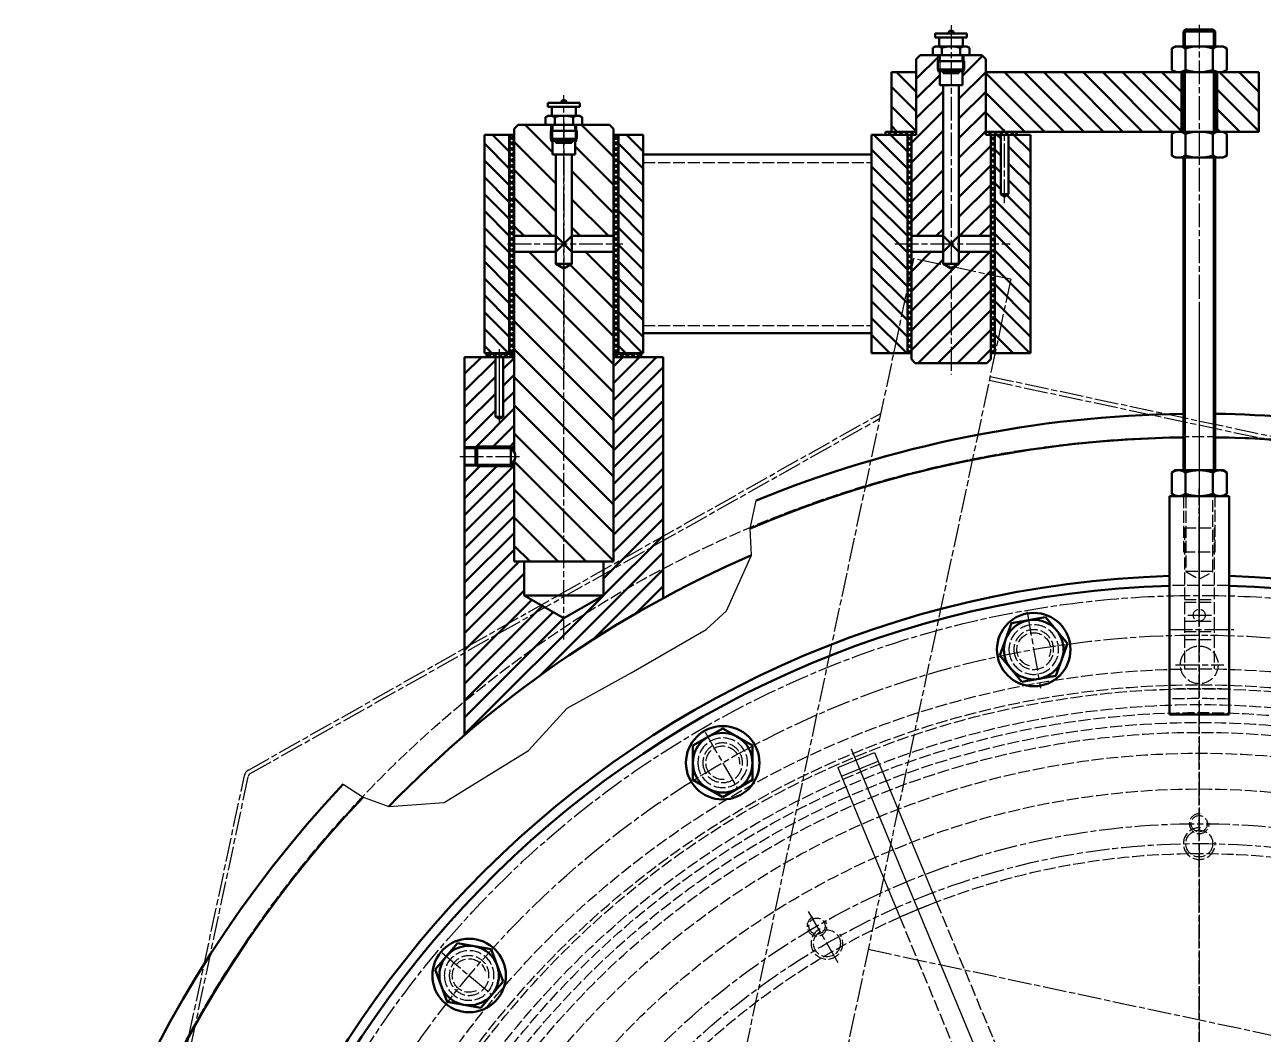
# Model space of a CAD drawing. Extents: x -8218 to 9423, y -5342 to 1221.
# Drawn here: x 1686 to 2310, y 375 to 883 of the extents above; entities that cross this region are included whole.
import ezdxf

# ---------------------------------------------------------------- set-up
doc = ezdxf.new("R2010")
doc.units = 0
doc.linetypes.add('AM_ISO02W050', pattern=[7.5, 6, -1.5])
doc.linetypes.add('AM_ISO08W050', pattern=[18, 12, -1.5, 3, -1.5])
doc.layers.add('AAG_Xref_CEN', color=112, linetype='AM_ISO08W050')
for name, color, linetype, lineweight in [('AM_0', 7, 'CONTINUOUS', 50), ('AM_1', 14, 'CONTINUOUS', 50), ('AM_3', 6, 'AM_ISO02W050', 25), ('AM_4', 3, 'CONTINUOUS', 25), ('AM_5', 3, 'CONTINUOUS', 25), ('AM_7', 4, 'AM_ISO08W050', 25), ('AM_8', 1, 'CONTINUOUS', 25)]:
    doc.layers.add(name, color=color, linetype=linetype, lineweight=lineweight)

# ---------------------------------------------------------------- blocks, each defined once
blk = doc.blocks.new('AUDIT_I_081028133156-994')
at = {"layer": 'AM_0', "color": 0}
for p, q in [((1982.43, 711.3502), (1987.086, 716.006)), ((1982.43, 702.8649), (1995.571, 716.006)), ((1982.43, 694.3796), (2004.056, 716.006)), ((1982.43, 685.8943), (2007.43, 710.8943)), ((1982.43, 677.4091), (2007.43, 702.4091)), ((1982.43, 668.9238), (2007.43, 693.9238)), ((1982.43, 660.4385), (2007.43, 685.4385)), ((1982.43, 651.9532), (2007.43, 676.9532)), ((1982.43, 643.468), (2007.43, 668.468)), ((1907.43, 636.3502), (1932.43, 661.3502)), ((1907.43, 653.3207), (1915.115, 661.006)), ((1907.43, 644.8354), (1923.6, 661.006)), ((1982.43, 634.9827), (2007.43, 659.9827)), ((1907.43, 627.8649), (1932.43, 652.8649)), ((1982.43, 626.4974), (2007.43, 651.4974)), ((1907.43, 619.3796), (1932.43, 644.3796)), ((1982.43, 618.0121), (2007.43, 643.0121)), ((1907.43, 610.8943), (1932.43, 635.8943)), ((1977.43, 604.5268), (2007.43, 634.5268)), ((1907.43, 602.4091), (1932.43, 627.4091)), ((1977.43, 596.0415), (2007.43, 626.0415)), ((1907.43, 593.9238), (1932.43, 618.9238)), ((1945.721, 555.8473), (2007.43, 617.5563)), ((1907.43, 585.4385), (1934.997, 613.006)), ((1907.43, 576.9532), (1937.43, 606.9532)), ((1972.19, 573.8312), (2007.43, 609.071)), ((1993.816, 586.9724), (2007.43, 600.5857)), ((1907.43, 568.468), (1937.43, 598.468)), ((1907.43, 526.0415), (1977.346, 595.9575)), ((1907.43, 559.9827), (1941.248, 593.8013)), ((1907.43, 551.4974), (1946.628, 590.6955)), ((1907.43, 543.0121), (1952.007, 587.5897)), ((1907.43, 534.5268), (1957.387, 584.4838))]:
    blk.add_line(p, q, dxfattribs=at)
blk = doc.blocks.new('AUDIT_I_081028133156-996')
at = {"layer": 'AM_0', "color": 0}
for p, q in [((2287.641, 859.506), (2307.44, 839.707)), ((2297.54, 859.506), (2307.44, 849.6065)), ((2286.43, 850.8176), (2307.44, 829.8076)), ((2286.43, 840.918), (2297.842, 829.506)), ((2286.43, 831.0186), (2287.942, 829.506))]:
    blk.add_line(p, q, dxfattribs=at)
blk = doc.blocks.new('AUDIT_I_081028133156-997')
at = {"layer": 'AM_0', "color": 0}
for p, q in [((1907.43, 707.5208), (1915.915, 716.006)), ((1907.43, 699.0355), (1922.93, 714.5355)), ((1926.93, 710.0502), (1932.43, 715.5502)), ((1907.43, 690.5502), (1922.93, 706.0502)), ((1926.93, 701.5649), (1932.43, 707.0649)), ((1907.43, 682.0649), (1922.93, 697.5649)), ((1926.93, 693.0797), (1932.43, 698.5797)), ((1907.43, 673.5797), (1922.93, 689.0797)), ((1912.541, 670.2061), (1932.43, 690.0944)), ((1921.827, 671.006), (1932.43, 681.6091)), ((1930.312, 671.006), (1932.43, 673.1238))]:
    blk.add_line(p, q, dxfattribs=at)
blk = doc.blocks.new('AUDIT_I_081028133156-1007')
at = {"layer": 'AM_0', "color": 0}
for p, q in [((2125.04, 859.506), (2134.94, 849.6065)), ((2122.44, 852.207), (2134.94, 839.707)), ((2122.44, 842.3076), (2134.94, 829.8076)), ((2122.44, 832.4081), (2125.342, 829.506))]:
    blk.add_line(p, q, dxfattribs=at)
blk = doc.blocks.new('AUDIT_I_081028133156-1008')
at = {"layer": 'AM_0', "color": 0}
for p, q in [((2169.94, 859.0011), (2199.435, 829.506)), ((2179.334, 859.506), (2209.334, 829.506)), ((2189.234, 859.506), (2219.234, 829.506)), ((2199.133, 859.506), (2229.133, 829.506)), ((2209.033, 859.506), (2239.033, 829.506)), ((2218.932, 859.506), (2248.932, 829.506)), ((2228.832, 859.506), (2258.832, 829.506)), ((2238.731, 859.506), (2268.43, 829.8076)), ((2248.631, 859.506), (2268.43, 839.707)), ((2258.53, 859.506), (2268.43, 849.6065)), ((2169.94, 849.1016), (2189.535, 829.506)), ((2169.94, 839.2021), (2179.636, 829.506))]:
    blk.add_line(p, q, dxfattribs=at)
blk = doc.blocks.new('AUDIT_I_081028133156-1009')
at = {"layer": 'AM_0', "color": 0}
for p, q in [((1917.43, 823.5355), (1929.93, 811.0355)), ((1921.444, 828.006), (1929.93, 819.5208)), ((1917.43, 815.0502), (1929.93, 802.5502)), ((1917.43, 806.5649), (1929.93, 794.0649)), ((1917.43, 798.0797), (1929.93, 785.5797)), ((1917.43, 789.5944), (1929.93, 777.0944)), ((1917.43, 781.1091), (1929.93, 768.6091)), ((1917.43, 772.6238), (1929.93, 760.1238)), ((1917.43, 764.1385), (1929.93, 751.6385)), ((1917.43, 755.6532), (1929.93, 743.1532)), ((1917.43, 747.1679), (1929.93, 734.6679)), ((1917.43, 738.6827), (1929.93, 726.1827)), ((1917.43, 730.1974), (1929.621, 718.006)), ((1917.43, 721.7121), (1921.136, 718.006))]:
    blk.add_line(p, q, dxfattribs=at)
blk = doc.blocks.new('AUDIT_I_081028133156-1010')
at = {"layer": 'AM_0', "color": 0}
for p, q in [((1984.93, 823.5355), (1997.43, 811.0355)), ((1988.944, 828.006), (1997.43, 819.5208)), ((1984.93, 815.0502), (1997.43, 802.5502)), ((1984.93, 806.5649), (1997.43, 794.0649)), ((1984.93, 798.0797), (1997.43, 785.5797)), ((1984.93, 789.5944), (1997.43, 777.0944)), ((1984.93, 781.1091), (1997.43, 768.6091)), ((1984.93, 772.6238), (1997.43, 760.1238)), ((1984.93, 764.1385), (1997.43, 751.6385)), ((1984.93, 755.6532), (1997.43, 743.1532)), ((1984.93, 747.1679), (1997.43, 734.6679)), ((1984.93, 738.6827), (1997.43, 726.1827)), ((1984.93, 730.1974), (1997.121, 718.006)), ((1984.93, 721.7121), (1988.636, 718.006))]:
    blk.add_line(p, q, dxfattribs=at)
blk = doc.blocks.new('AUDIT_I_081028133156-1011')
at = {"layer": 'AM_0', "color": 0}
for p, q in [((2113.469, 828.006), (2130.44, 811.0355)), ((2121.954, 828.006), (2130.44, 819.5208)), ((2112.44, 820.5502), (2130.44, 802.5502)), ((2112.44, 812.0649), (2130.44, 794.0649)), ((2112.44, 803.5797), (2130.44, 785.5797)), ((2112.44, 795.0944), (2130.44, 777.0944)), ((2112.44, 786.6091), (2130.44, 768.6091)), ((2112.44, 778.1238), (2130.44, 760.1238)), ((2112.44, 769.6385), (2130.44, 751.6385)), ((2112.44, 761.1532), (2130.44, 743.1532)), ((2112.44, 752.6679), (2130.44, 734.6679)), ((2112.44, 744.1827), (2130.44, 726.1827)), ((2112.44, 735.6974), (2130.131, 718.006)), ((2112.44, 727.2121), (2121.646, 718.006)), ((2112.44, 718.7268), (2113.16, 718.006))]:
    blk.add_line(p, q, dxfattribs=at)
blk = doc.blocks.new('AUDIT_I_081028133156-1012')
at = {"layer": 'AM_0', "color": 0}
for p, q in [((2175.469, 828.006), (2177.44, 826.0355)), ((2183.954, 828.006), (2192.44, 819.5208)), ((2174.44, 820.5502), (2177.44, 817.5502)), ((2181.44, 822.0355), (2192.44, 811.0355)), ((2174.44, 812.0649), (2177.44, 809.0649)), ((2181.44, 813.5502), (2192.44, 802.5502)), ((2181.44, 805.0649), (2192.44, 794.0649)), ((2174.44, 803.5797), (2177.44, 800.5797)), ((2174.44, 795.0944), (2192.44, 777.0944)), ((2180.535, 797.4839), (2192.44, 785.5797)), ((2174.44, 786.6091), (2192.44, 768.6091)), ((2174.44, 778.1238), (2192.44, 760.1238)), ((2174.44, 769.6385), (2192.44, 751.6385)), ((2174.44, 761.1532), (2192.44, 743.1532)), ((2174.44, 752.6679), (2192.44, 734.6679)), ((2174.44, 744.1827), (2192.44, 726.1827)), ((2174.44, 735.6974), (2192.131, 718.006)), ((2174.44, 727.2121), (2183.646, 718.006)), ((2174.44, 718.7268), (2175.16, 718.006))]:
    blk.add_line(p, q, dxfattribs=at)
blk = doc.blocks.new('AUDIT_I_081028133156-1014')
at = {"layer": 'AM_0', "color": 0}
for p, q in [((1929.93, 825.1776), (1932.43, 827.6776)), ((1929.93, 822.3492), (1932.43, 824.8492)), ((1929.93, 819.5208), (1932.43, 822.0208)), ((1929.93, 816.6923), (1932.43, 819.1923)), ((1929.93, 813.8639), (1932.43, 816.3639)), ((1929.93, 811.0355), (1932.43, 813.5355)), ((1929.93, 808.207), (1932.43, 810.707)), ((1929.93, 805.3786), (1932.43, 807.8786)), ((1929.93, 802.5502), (1932.43, 805.0502)), ((1929.93, 799.7217), (1932.43, 802.2217)), ((1929.93, 796.8933), (1932.43, 799.3933)), ((1929.93, 794.0649), (1932.43, 796.5649)), ((1929.93, 791.2365), (1932.43, 793.7365)), ((1929.93, 788.4081), (1932.43, 790.9081)), ((1929.93, 785.5797), (1932.43, 788.0797)), ((1929.93, 782.7512), (1932.43, 785.2512)), ((1929.93, 779.9228), (1932.43, 782.4228)), ((1929.93, 777.0944), (1932.43, 779.5944)), ((1929.93, 774.2659), (1932.43, 776.7659)), ((1929.93, 771.4375), (1932.43, 773.9375)), ((1929.93, 768.6091), (1932.43, 771.1091)), ((1929.93, 765.7806), (1932.43, 768.2806)), ((1929.93, 762.9522), (1932.43, 765.4522)), ((1929.93, 760.1238), (1932.43, 762.6238)), ((1929.93, 757.2953), (1932.43, 759.7953)), ((1929.93, 754.4669), (1932.43, 756.9669)), ((1929.93, 751.6385), (1932.43, 754.1385)), ((1929.93, 748.8101), (1932.43, 751.3101)), ((1929.93, 745.9816), (1932.43, 748.4816)), ((1929.93, 743.1532), (1932.43, 745.6532)), ((1929.93, 740.3248), (1932.43, 742.8248)), ((1929.93, 737.4963), (1932.43, 739.9963)), ((1929.93, 734.6679), (1932.43, 737.1679)), ((1929.93, 731.8395), (1932.43, 734.3395)), ((1929.93, 729.0111), (1932.43, 731.5111)), ((1929.93, 726.1827), (1932.43, 728.6827)), ((1929.93, 723.3542), (1932.43, 725.8542)), ((1929.93, 720.5258), (1932.43, 723.0258)), ((1930.238, 718.006), (1932.43, 720.1974))]:
    blk.add_line(p, q, dxfattribs=at)
blk = doc.blocks.new('AUDIT_I_081028133156-1015')
at = {"layer": 'AM_0', "color": 0}
for p, q in [((1982.43, 825.1776), (1984.93, 827.6776)), ((1982.43, 822.3492), (1984.93, 824.8492)), ((1982.43, 819.5208), (1984.93, 822.0208)), ((1982.43, 816.6923), (1984.93, 819.1923)), ((1982.43, 813.8639), (1984.93, 816.3639)), ((1982.43, 811.0355), (1984.93, 813.5355)), ((1982.43, 808.207), (1984.93, 810.707)), ((1982.43, 805.3786), (1984.93, 807.8786)), ((1982.43, 802.5502), (1984.93, 805.0502)), ((1982.43, 799.7217), (1984.93, 802.2217)), ((1982.43, 796.8933), (1984.93, 799.3933)), ((1982.43, 794.0649), (1984.93, 796.5649)), ((1982.43, 791.2365), (1984.93, 793.7365)), ((1982.43, 788.4081), (1984.93, 790.9081)), ((1982.43, 785.5797), (1984.93, 788.0797)), ((1982.43, 782.7512), (1984.93, 785.2512)), ((1982.43, 779.9228), (1984.93, 782.4228)), ((1982.43, 777.0944), (1984.93, 779.5944)), ((1982.43, 774.2659), (1984.93, 776.7659)), ((1982.43, 771.4375), (1984.93, 773.9375)), ((1982.43, 768.6091), (1984.93, 771.1091)), ((1982.43, 765.7806), (1984.93, 768.2806)), ((1982.43, 762.9522), (1984.93, 765.4522)), ((1982.43, 760.1238), (1984.93, 762.6238)), ((1982.43, 757.2953), (1984.93, 759.7953)), ((1982.43, 754.4669), (1984.93, 756.9669)), ((1982.43, 751.6385), (1984.93, 754.1385)), ((1982.43, 748.8101), (1984.93, 751.3101)), ((1982.43, 745.9816), (1984.93, 748.4816)), ((1982.43, 743.1532), (1984.93, 745.6532)), ((1982.43, 740.3248), (1984.93, 742.8248)), ((1982.43, 737.4963), (1984.93, 739.9963)), ((1982.43, 734.6679), (1984.93, 737.1679)), ((1982.43, 731.8395), (1984.93, 734.3395)), ((1982.43, 729.0111), (1984.93, 731.5111)), ((1982.43, 726.1827), (1984.93, 728.6827)), ((1982.43, 723.3542), (1984.93, 725.8542)), ((1982.43, 720.5258), (1984.93, 723.0258)), ((1982.738, 718.006), (1984.93, 720.1974))]:
    blk.add_line(p, q, dxfattribs=at)
blk = doc.blocks.new('AUDIT_I_081028133156-1016')
at = {"layer": 'AM_0', "color": 0}
for p, q in [((1929.93, 827.6776), (1932.43, 825.1776)), ((1929.93, 824.8492), (1932.43, 822.3492)), ((1929.93, 822.0208), (1932.43, 819.5208)), ((1929.93, 819.1923), (1932.43, 816.6923)), ((1929.93, 816.3639), (1932.43, 813.8639)), ((1929.93, 813.5355), (1932.43, 811.0355)), ((1929.93, 810.707), (1932.43, 808.207)), ((1929.93, 807.8786), (1932.43, 805.3786)), ((1929.93, 805.0502), (1932.43, 802.5502)), ((1929.93, 802.2217), (1932.43, 799.7217)), ((1929.93, 799.3933), (1932.43, 796.8933)), ((1929.93, 796.5649), (1932.43, 794.0649)), ((1929.93, 793.7365), (1932.43, 791.2365)), ((1929.93, 790.9081), (1932.43, 788.4081)), ((1929.93, 788.0797), (1932.43, 785.5797)), ((1929.93, 785.2512), (1932.43, 782.7512)), ((1929.93, 782.4228), (1932.43, 779.9228)), ((1929.93, 779.5944), (1932.43, 777.0944)), ((1929.93, 776.7659), (1932.43, 774.2659)), ((1929.93, 773.9375), (1932.43, 771.4375)), ((1929.93, 771.1091), (1932.43, 768.6091)), ((1929.93, 768.2806), (1932.43, 765.7806)), ((1929.93, 765.4522), (1932.43, 762.9522)), ((1929.93, 762.6238), (1932.43, 760.1238)), ((1929.93, 759.7953), (1932.43, 757.2953)), ((1929.93, 756.9669), (1932.43, 754.4669)), ((1929.93, 754.1385), (1932.43, 751.6385)), ((1929.93, 751.3101), (1932.43, 748.8101)), ((1929.93, 748.4816), (1932.43, 745.9816)), ((1929.93, 745.6532), (1932.43, 743.1532)), ((1929.93, 742.8248), (1932.43, 740.3248)), ((1929.93, 739.9963), (1932.43, 737.4963)), ((1929.93, 737.1679), (1932.43, 734.6679)), ((1929.93, 734.3395), (1932.43, 731.8395)), ((1929.93, 731.5111), (1932.43, 729.0111)), ((1929.93, 728.6827), (1932.43, 726.1827)), ((1929.93, 725.8542), (1932.43, 723.3542)), ((1929.93, 723.0258), (1932.43, 720.5258)), ((1929.93, 720.1974), (1932.121, 718.006))]:
    blk.add_line(p, q, dxfattribs=at)
blk = doc.blocks.new('AUDIT_I_081028133156-1017')
at = {"layer": 'AM_0', "color": 0}
for p, q in [((1982.43, 827.6776), (1984.93, 825.1776)), ((1982.43, 824.8492), (1984.93, 822.3492)), ((1982.43, 822.0208), (1984.93, 819.5208)), ((1982.43, 819.1923), (1984.93, 816.6923)), ((1982.43, 816.3639), (1984.93, 813.8639)), ((1982.43, 813.5355), (1984.93, 811.0355)), ((1982.43, 810.707), (1984.93, 808.207)), ((1982.43, 807.8786), (1984.93, 805.3786)), ((1982.43, 805.0502), (1984.93, 802.5502)), ((1982.43, 802.2217), (1984.93, 799.7217)), ((1982.43, 799.3933), (1984.93, 796.8933)), ((1982.43, 796.5649), (1984.93, 794.0649)), ((1982.43, 793.7365), (1984.93, 791.2365)), ((1982.43, 790.9081), (1984.93, 788.4081)), ((1982.43, 788.0797), (1984.93, 785.5797)), ((1982.43, 785.2512), (1984.93, 782.7512)), ((1982.43, 782.4228), (1984.93, 779.9228)), ((1982.43, 779.5944), (1984.93, 777.0944)), ((1982.43, 776.7659), (1984.93, 774.2659)), ((1982.43, 773.9375), (1984.93, 771.4375)), ((1982.43, 771.1091), (1984.93, 768.6091)), ((1982.43, 768.2806), (1984.93, 765.7806)), ((1982.43, 765.4522), (1984.93, 762.9522)), ((1982.43, 762.6238), (1984.93, 760.1238)), ((1982.43, 759.7953), (1984.93, 757.2953)), ((1982.43, 756.9669), (1984.93, 754.4669)), ((1982.43, 754.1385), (1984.93, 751.6385)), ((1982.43, 751.3101), (1984.93, 748.8101)), ((1982.43, 748.4816), (1984.93, 745.9816)), ((1982.43, 745.6532), (1984.93, 743.1532)), ((1982.43, 742.8248), (1984.93, 740.3248)), ((1982.43, 739.9963), (1984.93, 737.4963)), ((1982.43, 737.1679), (1984.93, 734.6679)), ((1982.43, 734.3395), (1984.93, 731.8395)), ((1982.43, 731.5111), (1984.93, 729.0111)), ((1982.43, 728.6827), (1984.93, 726.1827)), ((1982.43, 725.8542), (1984.93, 723.3542)), ((1982.43, 723.0258), (1984.93, 720.5258)), ((1982.43, 720.1974), (1984.621, 718.006))]:
    blk.add_line(p, q, dxfattribs=at)
blk = doc.blocks.new('AUDIT_I_081028133156-1018')
at = {"layer": 'AM_0', "color": 0}
for p, q in [((1919.258, 716.006), (1921.258, 718.006)), ((1922.087, 716.006), (1924.087, 718.006)), ((1924.915, 716.006), (1926.915, 718.006)), ((1927.743, 716.006), (1929.743, 718.006)), ((1930.572, 716.006), (1932.43, 717.8639))]:
    blk.add_line(p, q, dxfattribs=at)
blk = doc.blocks.new('AUDIT_I_081028133156-1019')
at = {"layer": 'AM_0', "color": 0}
for p, q in [((1983.258, 716.006), (1985.258, 718.006)), ((1986.087, 716.006), (1988.087, 718.006)), ((1988.915, 716.006), (1990.915, 718.006)), ((1991.743, 716.006), (1993.743, 718.006)), ((1994.572, 716.006), (1996.43, 717.8639))]:
    blk.add_line(p, q, dxfattribs=at)
blk = doc.blocks.new('AUDIT_I_081028133156-1020')
at = {"layer": 'AM_0', "color": 0}
for p, q in [((1918.43, 717.8639), (1920.287, 716.006)), ((1921.116, 718.006), (1923.116, 716.006)), ((1923.944, 718.006), (1925.944, 716.006)), ((1926.773, 718.006), (1928.773, 716.006)), ((1929.601, 718.006), (1931.601, 716.006))]:
    blk.add_line(p, q, dxfattribs=at)
blk = doc.blocks.new('AUDIT_I_081028133156-1021')
at = {"layer": 'AM_0', "color": 0}
for p, q in [((1982.43, 717.8639), (1984.287, 716.006)), ((1985.116, 718.006), (1987.116, 716.006)), ((1987.944, 718.006), (1989.944, 716.006)), ((1990.773, 718.006), (1992.773, 716.006)), ((1993.601, 718.006), (1995.601, 716.006))]:
    blk.add_line(p, q, dxfattribs=at)
blk = doc.blocks.new('AUDIT_I_081028133156-1022')
at = {"layer": 'AM_0', "color": 0}
for p, q in [((1938.003, 833.006), (1951.73, 819.2796)), ((1932.43, 824.4375), (1953.43, 803.4375)), ((1953.003, 818.006), (1953.43, 817.5797)), ((1932.43, 810.2953), (1953.43, 789.2953)), ((1932.43, 796.1532), (1951.577, 777.006)), ((1932.43, 782.0111), (1937.435, 777.006))]:
    blk.add_line(p, q, dxfattribs=at)
blk = doc.blocks.new('AUDIT_I_081028133156-1023')
at = {"layer": 'AM_0', "color": 0}
for p, q in [((1966.287, 833.006), (1982.43, 816.8639)), ((1963.13, 822.0218), (1982.43, 802.7217)), ((1961.43, 809.5797), (1982.43, 788.5797)), ((1961.43, 795.4375), (1979.861, 777.006)), ((1961.43, 781.2953), (1965.719, 777.006))]:
    blk.add_line(p, q, dxfattribs=at)
blk = doc.blocks.new('AUDIT_I_081028133156-1024')
at = {"layer": 'AM_0', "color": 0}
for p, q in [((1940.003, 769.006), (1982.43, 726.5797)), ((1968.287, 769.006), (1982.43, 754.8639)), ((1932.43, 762.4375), (1982.43, 712.4375)), ((1960.615, 762.5359), (1982.43, 740.7217)), ((1932.43, 748.2953), (1982.43, 698.2953)), ((1932.43, 734.1532), (1982.43, 684.1532)), ((1932.43, 720.0111), (1982.43, 670.0111)), ((1932.43, 705.869), (1982.43, 655.869)), ((1932.43, 691.7268), (1982.43, 641.7268)), ((1932.43, 677.5847), (1982.43, 627.5847)), ((1932.43, 663.4426), (1982.43, 613.4426)), ((1932.43, 649.3004), (1968.724, 613.006)), ((1932.43, 635.1583), (1954.582, 613.006)), ((1932.43, 621.0161), (1940.44, 613.006))]:
    blk.add_line(p, q, dxfattribs=at)
blk = doc.blocks.new('AUDIT_I_081028133156-1025')
at = {"layer": 'AM_0', "color": 0}
for p, q in [((2130.44, 827.1776), (2132.44, 825.1776)), ((2130.44, 824.3492), (2132.44, 822.3492)), ((2130.44, 821.5208), (2132.44, 819.5208)), ((2130.44, 818.6923), (2132.44, 816.6923)), ((2130.44, 815.8639), (2132.44, 813.8639)), ((2130.44, 813.0355), (2132.44, 811.0355)), ((2130.44, 810.207), (2132.44, 808.207)), ((2130.44, 807.3786), (2132.44, 805.3786)), ((2130.44, 804.5502), (2132.44, 802.5502)), ((2130.44, 801.7217), (2132.44, 799.7217)), ((2130.44, 798.8933), (2132.44, 796.8933)), ((2130.44, 796.0649), (2132.44, 794.0649)), ((2130.44, 793.2365), (2132.44, 791.2365)), ((2130.44, 790.4081), (2132.44, 788.4081)), ((2130.44, 787.5797), (2132.44, 785.5797)), ((2130.44, 784.7512), (2132.44, 782.7512)), ((2130.44, 781.9228), (2132.44, 779.9228)), ((2130.44, 779.0944), (2132.44, 777.0944)), ((2130.44, 776.2659), (2132.44, 774.2659)), ((2130.44, 773.4375), (2132.44, 771.4375)), ((2130.44, 770.6091), (2132.44, 768.6091)), ((2130.44, 767.7806), (2132.44, 765.7806)), ((2130.44, 764.9522), (2132.44, 762.9522)), ((2130.44, 762.1238), (2132.44, 760.1238)), ((2130.44, 759.2953), (2132.44, 757.2953)), ((2130.44, 756.4669), (2132.44, 754.4669)), ((2130.44, 753.6385), (2132.44, 751.6385)), ((2130.44, 750.8101), (2132.44, 748.8101)), ((2130.44, 747.9816), (2132.44, 745.9816)), ((2130.44, 745.1532), (2132.44, 743.1532)), ((2130.44, 742.3248), (2132.44, 740.3248)), ((2130.44, 739.4963), (2132.44, 737.4963)), ((2130.44, 736.6679), (2132.44, 734.6679)), ((2130.44, 733.8395), (2132.44, 731.8395)), ((2130.44, 731.0111), (2132.44, 729.0111)), ((2130.44, 728.1827), (2132.44, 726.1827)), ((2130.44, 725.3542), (2132.44, 723.3542)), ((2130.44, 722.5258), (2132.44, 720.5258)), ((2130.44, 719.6974), (2132.131, 718.006))]:
    blk.add_line(p, q, dxfattribs=at)
blk = doc.blocks.new('AUDIT_I_081028133156-1026')
at = {"layer": 'AM_0', "color": 0}
for p, q in [((2172.44, 827.1776), (2174.44, 825.1776)), ((2172.44, 824.3492), (2174.44, 822.3492)), ((2172.44, 821.5208), (2174.44, 819.5208)), ((2172.44, 818.6923), (2174.44, 816.6923)), ((2172.44, 815.8639), (2174.44, 813.8639)), ((2172.44, 813.0355), (2174.44, 811.0355)), ((2172.44, 810.207), (2174.44, 808.207)), ((2172.44, 807.3786), (2174.44, 805.3786)), ((2172.44, 804.5502), (2174.44, 802.5502)), ((2172.44, 801.7217), (2174.44, 799.7217)), ((2172.44, 798.8933), (2174.44, 796.8933)), ((2172.44, 796.0649), (2174.44, 794.0649)), ((2172.44, 793.2365), (2174.44, 791.2365)), ((2172.44, 790.4081), (2174.44, 788.4081)), ((2172.44, 787.5797), (2174.44, 785.5797)), ((2172.44, 784.7512), (2174.44, 782.7512)), ((2172.44, 781.9228), (2174.44, 779.9228)), ((2172.44, 779.0944), (2174.44, 777.0944)), ((2172.44, 776.2659), (2174.44, 774.2659)), ((2172.44, 773.4375), (2174.44, 771.4375)), ((2172.44, 770.6091), (2174.44, 768.6091)), ((2172.44, 767.7806), (2174.44, 765.7806)), ((2172.44, 764.9522), (2174.44, 762.9522)), ((2172.44, 762.1238), (2174.44, 760.1238)), ((2172.44, 759.2953), (2174.44, 757.2953)), ((2172.44, 756.4669), (2174.44, 754.4669)), ((2172.44, 753.6385), (2174.44, 751.6385)), ((2172.44, 750.8101), (2174.44, 748.8101)), ((2172.44, 747.9816), (2174.44, 745.9816)), ((2172.44, 745.1532), (2174.44, 743.1532)), ((2172.44, 742.3248), (2174.44, 740.3248)), ((2172.44, 739.4963), (2174.44, 737.4963)), ((2172.44, 736.6679), (2174.44, 734.6679)), ((2172.44, 733.8395), (2174.44, 731.8395)), ((2172.44, 731.0111), (2174.44, 729.0111)), ((2172.44, 728.1827), (2174.44, 726.1827)), ((2172.44, 725.3542), (2174.44, 723.3542)), ((2172.44, 722.5258), (2174.44, 720.5258)), ((2172.44, 719.6974), (2174.131, 718.006))]:
    blk.add_line(p, q, dxfattribs=at)
blk = doc.blocks.new('AUDIT_I_081028133156-1027')
at = {"layer": 'AM_0', "color": 0}
for p, q in [((2130.44, 825.1776), (2132.44, 827.1776)), ((2130.44, 822.3492), (2132.44, 824.3492)), ((2130.44, 819.5208), (2132.44, 821.5208)), ((2130.44, 816.6923), (2132.44, 818.6923)), ((2130.44, 813.8639), (2132.44, 815.8639)), ((2130.44, 811.0355), (2132.44, 813.0355)), ((2130.44, 808.207), (2132.44, 810.207)), ((2130.44, 805.3786), (2132.44, 807.3786)), ((2130.44, 802.5502), (2132.44, 804.5502)), ((2130.44, 799.7217), (2132.44, 801.7217)), ((2130.44, 796.8933), (2132.44, 798.8933)), ((2130.44, 794.0649), (2132.44, 796.0649)), ((2130.44, 791.2365), (2132.44, 793.2365)), ((2130.44, 788.4081), (2132.44, 790.4081)), ((2130.44, 785.5797), (2132.44, 787.5797)), ((2130.44, 782.7512), (2132.44, 784.7512)), ((2130.44, 779.9228), (2132.44, 781.9228)), ((2130.44, 777.0944), (2132.44, 779.0944)), ((2130.44, 774.2659), (2132.44, 776.2659)), ((2130.44, 771.4375), (2132.44, 773.4375)), ((2130.44, 768.6091), (2132.44, 770.6091)), ((2130.44, 765.7806), (2132.44, 767.7806)), ((2130.44, 762.9522), (2132.44, 764.9522)), ((2130.44, 760.1238), (2132.44, 762.1238)), ((2130.44, 757.2953), (2132.44, 759.2953)), ((2130.44, 754.4669), (2132.44, 756.4669)), ((2130.44, 751.6385), (2132.44, 753.6385)), ((2130.44, 748.8101), (2132.44, 750.8101)), ((2130.44, 745.9816), (2132.44, 747.9816)), ((2130.44, 743.1532), (2132.44, 745.1532)), ((2130.44, 740.3248), (2132.44, 742.3248)), ((2130.44, 737.4963), (2132.44, 739.4963)), ((2130.44, 734.6679), (2132.44, 736.6679)), ((2130.44, 731.8395), (2132.44, 733.8395)), ((2130.44, 729.0111), (2132.44, 731.0111)), ((2130.44, 726.1827), (2132.44, 728.1827)), ((2130.44, 723.3542), (2132.44, 725.3542)), ((2130.44, 720.5258), (2132.44, 722.5258)), ((2130.748, 718.006), (2132.44, 719.6974))]:
    blk.add_line(p, q, dxfattribs=at)
blk = doc.blocks.new('AUDIT_I_081028133156-1028')
at = {"layer": 'AM_0', "color": 0}
for p, q in [((2172.44, 825.1776), (2174.44, 827.1776)), ((2172.44, 822.3492), (2174.44, 824.3492)), ((2172.44, 819.5208), (2174.44, 821.5208)), ((2172.44, 816.6923), (2174.44, 818.6923)), ((2172.44, 813.8639), (2174.44, 815.8639)), ((2172.44, 811.0355), (2174.44, 813.0355)), ((2172.44, 808.207), (2174.44, 810.207)), ((2172.44, 805.3786), (2174.44, 807.3786)), ((2172.44, 802.5502), (2174.44, 804.5502)), ((2172.44, 799.7217), (2174.44, 801.7217)), ((2172.44, 796.8933), (2174.44, 798.8933)), ((2172.44, 794.0649), (2174.44, 796.0649)), ((2172.44, 791.2365), (2174.44, 793.2365)), ((2172.44, 788.4081), (2174.44, 790.4081)), ((2172.44, 785.5797), (2174.44, 787.5797)), ((2172.44, 782.7512), (2174.44, 784.7512)), ((2172.44, 779.9228), (2174.44, 781.9228)), ((2172.44, 777.0944), (2174.44, 779.0944)), ((2172.44, 774.2659), (2174.44, 776.2659)), ((2172.44, 771.4375), (2174.44, 773.4375)), ((2172.44, 768.6091), (2174.44, 770.6091)), ((2172.44, 765.7806), (2174.44, 767.7806)), ((2172.44, 762.9522), (2174.44, 764.9522)), ((2172.44, 760.1238), (2174.44, 762.1238)), ((2172.44, 757.2953), (2174.44, 759.2953)), ((2172.44, 754.4669), (2174.44, 756.4669)), ((2172.44, 751.6385), (2174.44, 753.6385)), ((2172.44, 748.8101), (2174.44, 750.8101)), ((2172.44, 745.9816), (2174.44, 747.9816)), ((2172.44, 743.1532), (2174.44, 745.1532)), ((2172.44, 740.3248), (2174.44, 742.3248)), ((2172.44, 737.4963), (2174.44, 739.4963)), ((2172.44, 734.6679), (2174.44, 736.6679)), ((2172.44, 731.8395), (2174.44, 733.8395)), ((2172.44, 729.0111), (2174.44, 731.0111)), ((2172.44, 726.1827), (2174.44, 728.1827)), ((2172.44, 723.3542), (2174.44, 725.3542)), ((2172.44, 720.5258), (2174.44, 722.5258)), ((2172.748, 718.006), (2174.44, 719.6974))]:
    blk.add_line(p, q, dxfattribs=at)
blk = doc.blocks.new('AUDIT_I_081028133156-1029')
at = {"layer": 'AM_0', "color": 0}
for p, q in [((2119.44, 828.0355), (2119.469, 828.006)), ((2120.798, 829.506), (2122.298, 828.006)), ((2123.626, 829.506), (2125.126, 828.006)), ((2126.454, 829.506), (2127.954, 828.006)), ((2129.283, 829.506), (2130.783, 828.006)), ((2132.111, 829.506), (2133.611, 828.006))]:
    blk.add_line(p, q, dxfattribs=at)
blk = doc.blocks.new('AUDIT_I_081028133156-1030')
at = {"layer": 'AM_0', "color": 0}
for p, q in [((2169.94, 828.0355), (2169.969, 828.006)), ((2171.298, 829.506), (2172.798, 828.006)), ((2174.126, 829.506), (2175.626, 828.006)), ((2176.954, 829.506), (2178.454, 828.006)), ((2179.783, 829.506), (2181.283, 828.006)), ((2182.611, 829.506), (2184.111, 828.006))]:
    blk.add_line(p, q, dxfattribs=at)
blk = doc.blocks.new('AUDIT_I_081028133156-1031')
at = {"layer": 'AM_0', "color": 0}
for p, q in [((2120.768, 828.006), (2122.268, 829.506)), ((2123.596, 828.006), (2125.096, 829.506)), ((2126.425, 828.006), (2127.925, 829.506)), ((2129.253, 828.006), (2130.753, 829.506)), ((2132.082, 828.006), (2133.582, 829.506)), ((2134.91, 828.006), (2134.94, 828.0355))]:
    blk.add_line(p, q, dxfattribs=at)
blk = doc.blocks.new('AUDIT_I_081028133156-1032')
at = {"layer": 'AM_0', "color": 0}
for p, q in [((2171.268, 828.006), (2172.768, 829.506)), ((2174.096, 828.006), (2175.596, 829.506)), ((2176.925, 828.006), (2178.425, 829.506)), ((2179.753, 828.006), (2181.253, 829.506)), ((2182.582, 828.006), (2184.082, 829.506)), ((2185.41, 828.006), (2185.44, 828.0355))]:
    blk.add_line(p, q, dxfattribs=at)
blk = doc.blocks.new('AUDIT_I_081028133156-1033')
at = {"layer": 'AM_0', "color": 0}
for p, q in [((2132.44, 759.1065), (2142.339, 769.006)), ((2132.44, 729.4081), (2172.038, 769.006)), ((2156.44, 763.3076), (2162.138, 769.006)), ((2132.44, 749.207), (2148.44, 765.207)), ((2132.44, 739.3076), (2155.726, 762.5942)), ((2132.44, 719.5085), (2172.44, 759.5085)), ((2135.837, 713.006), (2172.44, 749.6091)), ((2145.736, 713.006), (2172.44, 739.7096)), ((2155.636, 713.006), (2172.44, 729.8101)), ((2165.535, 713.006), (2172.44, 719.9106))]:
    blk.add_line(p, q, dxfattribs=at)
blk = doc.blocks.new('AUDIT_I_081028133156-1034')
at = {"layer": 'AM_0', "color": 0}
for p, q in [((2134.94, 856.1065), (2146.54, 867.707)), ((2134.94, 846.207), (2146.74, 858.007)), ((2134.94, 836.3076), (2148.44, 849.8076)), ((2132.44, 823.9081), (2148.44, 839.9081)), ((2132.44, 814.0085), (2148.44, 830.0085)), ((2132.44, 804.1091), (2148.44, 820.1091)), ((2132.44, 794.2096), (2148.44, 810.2096)), ((2132.44, 784.3101), (2148.44, 800.3101)), ((2135.035, 777.006), (2148.44, 790.4106)), ((2144.935, 777.006), (2148.44, 780.5111))]:
    blk.add_line(p, q, dxfattribs=at)
blk = doc.blocks.new('AUDIT_I_081028133156-1035')
at = {"layer": 'AM_0', "color": 0}
for p, q in [((2158.14, 857.6086), (2168.238, 867.7073)), ((2156.44, 846.0092), (2169.94, 859.5092)), ((2156.44, 836.1097), (2169.94, 849.6097)), ((2156.44, 826.2101), (2169.94, 839.7101)), ((2156.44, 816.3107), (2169.94, 829.8107)), ((2156.44, 806.4112), (2172.44, 822.4112)), ((2156.44, 796.5117), (2172.44, 812.5117)), ((2156.44, 786.6122), (2172.44, 802.6122)), ((2156.733, 777.006), (2172.44, 792.7127)), ((2166.633, 777.006), (2172.44, 782.8132))]:
    blk.add_line(p, q, dxfattribs=at)

msp = doc.modelspace()

# ---------------------------------------------------------------- linework, layer by layer
at = {"layer": 'AAG_Xref_CEN'}
for p, q in [((2133.605, 765.5876), (2003.977, 156.2371)), ((2182.51, 755.1838), (2133.605, 765.5876)), ((2182.51, 755.1838), (2052.881, 145.8249)), ((2172.107, 706.2782), (2622.039, 610.5637)), ((2171.691, 704.322), (2621.623, 608.6075)), ((1798.526, 507.9954), (2117.02, 687.6265)), ((1799.51, 506.2621), (2116.466, 685.0227)), ((1734.92, 215.5041), (1796.578, 505.3436)), ((1736.044, 211.1755), (1798.536, 504.9362)), ((2110.725, 417.7349), (2560.656, 322.0204))]:
    msp.add_line(p, q, dxfattribs=at)
for centre, radius, start in [((1800.491, 504.5113), 4, 119.42302), ((1800.492, 504.5201), 2, 119.42262)]:
    msp.add_arc(centre, radius, start, 167.9904, dxfattribs=at)
at = {"layer": 'AM_0'}
for p, q in [((2269.43, 880.006), (2270.43, 881.006)), ((2269.43, 880.006), (2285.43, 880.006)), ((2269.43, 880.006), (2269.43, 872.506)), ((2270.43, 881.006), (2284.43, 881.006)), ((2285.43, 880.006), (2284.43, 881.006)), ((2285.43, 880.006), (2285.43, 872.506)), ((2160.44, 879.006), (2144.44, 879.006)), ((2144.44, 879.006), (2144.44, 877.006)), ((2160.44, 877.006), (2144.44, 877.006)), ((2146.44, 877.006), (2146.44, 872.506)), ((2158.44, 877.006), (2158.44, 872.506)), ((2160.44, 879.006), (2160.44, 877.006)), ((2134.94, 866.006), (2136.94, 868.006)), ((2136.94, 868.006), (2167.94, 868.006)), ((2143.202, 871.7915), (2144.44, 872.506)), ((2143.202, 868.006), (2143.202, 871.7915)), ((2161.677, 868.006), (2143.202, 868.006)), ((2144.44, 872.506), (2160.44, 872.506)), ((2146.717, 867.2061), (2146.717, 866.1934)), ((2147.821, 871.7915), (2147.821, 868.006)), ((2157.058, 868.006), (2157.059, 871.7914)), ((2158.162, 867.2061), (2158.162, 866.1934)), ((2160.44, 872.506), (2161.677, 871.7914)), ((2161.677, 871.7914), (2161.677, 868.006)), ((2167.94, 868.006), (2169.94, 866.006)), ((2265.43, 872.506), (2263.573, 871.4342)), ((2263.573, 871.4342), (2263.573, 860.5778)), ((2289.43, 872.506), (2265.43, 872.506)), ((2270.501, 860.5778), (2270.501, 871.4342)), ((2284.358, 871.4342), (2284.358, 860.5778)), ((2291.286, 871.4342), (2289.43, 872.506)), ((2291.286, 860.5778), (2291.286, 871.4342)), ((2134.94, 829.506), (2134.94, 866.006)), ((2145.861, 865.006), (2146.483, 865.6277)), ((2152.44, 865.006), (2145.861, 865.006)), ((2145.861, 865.006), (2145.861, 860.862)), ((2145.861, 860.862), (2152.44, 860.862)), ((2146.717, 860.006), (2145.861, 860.862)), ((2152.44, 865.006), (2159.018, 865.006)), ((2159.018, 860.862), (2152.44, 860.862)), ((2158.162, 860.006), (2159.018, 860.862)), ((2159.018, 865.006), (2158.396, 865.6277)), ((2159.018, 865.006), (2159.018, 860.862)), ((2169.94, 829.506), (2169.94, 866.006)), ((2122.44, 829.506), (2122.44, 859.506)), ((2122.44, 859.506), (2134.94, 859.506)), ((2159.04, 860.006), (2145.84, 860.006)), ((2152.44, 860.006), (2146.717, 860.006)), ((2146.74, 853.006), (2146.74, 860.006)), ((2148.44, 860.006), (2148.44, 859.006)), ((2148.44, 859.006), (2152.44, 859.006)), ((2152.44, 860.006), (2158.162, 860.006)), ((2156.44, 859.006), (2152.44, 859.006)), ((2156.44, 860.006), (2156.44, 859.006)), ((2158.14, 853.006), (2158.14, 860.006)), ((2169.94, 859.506), (2307.44, 859.506)), ((2263.573, 860.5778), (2265.43, 859.506)), ((2265.43, 859.506), (2289.43, 859.506)), ((2268.43, 829.506), (2268.43, 859.506)), ((2269.43, 859.506), (2269.43, 829.506)), ((2285.43, 859.506), (2285.43, 829.506)), ((2286.43, 829.506), (2286.43, 859.506)), ((2289.43, 859.506), (2291.286, 860.5778)), ((2307.44, 829.506), (2307.44, 859.506)), ((2158.14, 853.006), (2146.74, 853.006)), ((2148.44, 763.006), (2148.44, 853.006)), ((2156.44, 763.006), (2156.44, 853.006)), ((1949.43, 844.006), (1949.43, 842.006)), ((1965.43, 844.006), (1949.43, 844.006)), ((1965.43, 844.006), (1965.43, 842.006)), ((1948.192, 836.7915), (1949.43, 837.506)), ((1948.192, 833.006), (1948.192, 836.7915)), ((1965.43, 842.006), (1949.43, 842.006)), ((1949.43, 837.506), (1965.43, 837.506)), ((1951.43, 842.006), (1951.43, 837.506)), ((1952.811, 836.7915), (1952.811, 833.006)), ((1962.048, 833.006), (1962.048, 836.7914)), ((1963.43, 842.006), (1963.43, 837.506)), ((1965.43, 837.506), (1966.667, 836.7914)), ((1966.667, 836.7914), (1966.667, 833.006)), ((1934.43, 833.006), (1932.43, 831.006)), ((1932.43, 718.006), (1932.43, 831.006)), ((1980.43, 833.006), (1934.43, 833.006)), ((1966.667, 833.006), (1948.192, 833.006)), ((1950.851, 830.006), (1951.473, 830.6277)), ((1957.43, 830.006), (1950.851, 830.006)), ((1950.851, 830.006), (1950.851, 825.862)), ((1951.707, 832.2061), (1951.707, 831.1934)), ((1957.43, 830.006), (1964.008, 830.006)), ((1963.152, 832.2061), (1963.152, 831.1934)), ((1964.008, 830.006), (1963.386, 830.6277)), ((1964.008, 830.006), (1964.008, 825.862)), ((1980.43, 833.006), (1982.43, 831.006)), ((1982.43, 718.006), (1982.43, 831.006)), ((1917.43, 828.006), (1932.43, 828.006)), ((1917.43, 718.006), (1917.43, 828.006)), ((1929.93, 828.006), (1932.43, 828.006)), ((1929.93, 718.006), (1929.93, 828.006)), ((1932.43, 828.006), (1932.43, 718.006)), ((1964.03, 825.006), (1950.83, 825.006)), ((1950.851, 825.862), (1957.43, 825.862)), ((1951.707, 825.006), (1950.851, 825.862)), ((1957.43, 825.006), (1951.707, 825.006)), ((1951.73, 818.006), (1951.73, 825.006)), ((1953.43, 825.006), (1953.43, 824.006)), ((1953.43, 824.006), (1957.43, 824.006)), ((1964.008, 825.862), (1957.43, 825.862)), ((1957.43, 825.006), (1963.152, 825.006)), ((1961.43, 824.006), (1957.43, 824.006)), ((1961.43, 825.006), (1961.43, 824.006)), ((1963.13, 818.006), (1963.13, 825.006)), ((1963.152, 825.006), (1964.008, 825.862)), ((1984.93, 828.006), (1982.43, 828.006)), ((1982.43, 828.006), (1982.43, 718.006)), ((1982.43, 828.006), (1997.43, 828.006)), ((1984.93, 718.006), (1984.93, 828.006)), ((1997.43, 718.006), (1997.43, 828.006)), ((2132.44, 828.006), (2112.44, 828.006)), ((2112.44, 718.006), (2112.44, 828.006)), ((2119.44, 829.506), (2134.94, 829.506)), ((2119.44, 829.506), (2119.44, 828.006)), ((2119.44, 828.006), (2134.94, 828.006)), ((2122.44, 829.506), (2134.94, 829.506)), ((2130.44, 828.006), (2132.44, 828.006)), ((2130.44, 718.006), (2130.44, 828.006)), ((2132.44, 718.006), (2132.44, 828.006)), ((2132.44, 828.006), (2134.94, 828.006)), ((2132.44, 715.006), (2132.44, 828.006)), ((2134.94, 829.506), (2134.94, 828.006)), ((2169.94, 829.506), (2307.44, 829.506)), ((2182.44, 829.506), (2169.94, 829.506)), ((2185.44, 829.506), (2169.94, 829.506)), ((2169.94, 829.506), (2169.94, 828.006)), ((2172.44, 828.006), (2169.94, 828.006)), ((2185.44, 828.006), (2169.94, 828.006)), ((2169.94, 828.006), (2172.44, 828.006)), ((2174.44, 828.006), (2172.44, 828.006)), ((2192.44, 828.006), (2172.44, 828.006)), ((2172.44, 718.006), (2172.44, 828.006)), ((2174.44, 828.006), (2172.44, 828.006)), ((2172.44, 715.006), (2172.44, 828.006)), ((2174.44, 718.006), (2174.44, 828.006)), ((2177.44, 798.006), (2177.44, 828.006)), ((2181.44, 798.006), (2181.44, 828.006)), ((2185.44, 829.506), (2185.44, 828.006)), ((2192.44, 718.006), (2192.44, 828.006)), ((2265.43, 829.506), (2263.573, 828.4343)), ((2263.573, 828.4343), (2263.573, 817.5778)), ((2289.43, 829.506), (2265.43, 829.506)), ((2270.501, 817.5778), (2270.501, 828.4343)), ((2284.358, 828.4343), (2284.358, 817.5778)), ((2291.286, 828.4343), (2289.43, 829.506)), ((2291.286, 817.5778), (2291.286, 828.4343)), ((1963.13, 818.006), (1951.73, 818.006)), ((1953.43, 763.006), (1953.43, 818.006)), ((1961.43, 763.006), (1961.43, 818.006)), ((1997.43, 818.006), (2112.44, 818.006)), ((2263.573, 817.5778), (2265.43, 816.506)), ((2289.43, 816.506), (2291.286, 817.5778)), ((2265.43, 816.506), (2289.43, 816.506)), ((2269.43, 816.506), (2269.43, 659.006)), ((2285.43, 816.506), (2285.43, 659.006)), ((2177.44, 798.006), (2181.44, 798.006)), ((2177.44, 798.006), (2179.44, 796.8513)), ((2181.44, 798.006), (2179.44, 796.8513)), ((1932.43, 777.006), (1953.43, 777.006)), ((1961.43, 769.006), (1953.43, 777.006)), ((1961.43, 777.006), (1953.43, 769.006)), ((1961.43, 777.006), (1982.43, 777.006)), ((2132.44, 777.006), (2148.44, 777.006)), ((2156.44, 769.006), (2148.44, 777.006)), ((2156.44, 777.006), (2148.44, 769.006)), ((2156.44, 777.006), (2172.44, 777.006)), ((1932.43, 769.006), (1953.43, 769.006)), ((1961.43, 769.006), (1982.43, 769.006)), ((2132.44, 769.006), (2148.44, 769.006)), ((2156.44, 769.006), (2172.44, 769.006)), ((1961.43, 763.006), (1953.43, 763.006)), ((1957.43, 760.6967), (1953.43, 763.006)), ((1961.43, 763.006), (1957.43, 760.6967)), ((2152.44, 760.6967), (2148.44, 763.006)), ((2156.44, 763.006), (2148.44, 763.006)), ((2156.44, 763.006), (2152.44, 760.6967)), ((1997.43, 728.006), (2112.44, 728.006)), ((1917.43, 718.006), (1932.43, 718.006)), ((1918.43, 718.006), (1932.43, 718.006)), ((1918.43, 718.006), (1918.43, 716.006)), ((1929.93, 718.006), (1932.43, 718.006)), ((1932.43, 718.006), (1932.43, 716.006)), ((1982.43, 718.006), (1984.93, 718.006)), ((1984.93, 718.006), (1982.43, 718.006)), ((1996.43, 718.006), (1982.43, 718.006)), ((1982.43, 718.006), (1997.43, 718.006)), ((1982.43, 718.006), (1982.43, 716.006)), ((1996.43, 718.006), (1996.43, 716.006)), ((2132.44, 718.006), (2112.44, 718.006)), ((2130.44, 718.006), (2132.44, 718.006)), ((2192.44, 718.006), (2172.44, 718.006)), ((2174.44, 718.006), (2172.44, 718.006)), ((1918.43, 716.006), (1932.43, 716.006)), ((1932.43, 716.006), (1932.43, 668.1221)), ((1982.43, 613.006), (1982.43, 716.006)), ((1996.43, 716.006), (1982.43, 716.006)), ((2134.44, 713.006), (2132.44, 715.006)), ((2134.44, 713.006), (2170.44, 713.006)), ((2170.44, 713.006), (2172.44, 715.006)), ((1912.93, 670.2061), (1913.73, 671.006)), ((1912.93, 670.2061), (1912.93, 661.806)), ((1913.73, 671.006), (1930.765, 671.006)), ((1913.73, 671.006), (1913.73, 661.006)), ((1930.765, 671.006), (1930.765, 661.006)), ((1930.765, 671.006), (1932.93, 667.256)), ((1912.93, 661.806), (1913.73, 661.006)), ((1930.765, 661.006), (1932.93, 664.756)), ((1932.43, 613.006), (1932.43, 663.89)), ((1932.93, 667.256), (1932.93, 664.756)), ((1913.73, 661.006), (1930.765, 661.006)), ((2265.43, 659.006), (2263.573, 657.9342)), ((2263.573, 657.9342), (2263.573, 647.0778)), ((2289.43, 659.006), (2265.43, 659.006)), ((2270.501, 647.0778), (2270.501, 657.9342)), ((2284.358, 657.9342), (2284.358, 647.0778)), ((2291.286, 657.9342), (2289.43, 659.006)), ((2291.286, 647.0778), (2291.286, 657.9342)), ((2292.43, 646.006), (2262.43, 646.006)), ((2262.43, 536.006), (2262.43, 646.006)), ((2263.573, 647.0778), (2265.43, 646.006)), ((2265.43, 646.006), (2289.43, 646.006)), ((2289.43, 646.006), (2291.286, 647.0778)), ((2292.43, 536.006), (2292.43, 646.006)), ((1982.43, 613.006), (1932.43, 613.006)), ((2177.021, 565.7061), (2182.945, 581.9821)), ((2182.945, 581.9821), (2200.002, 584.9897)), ((2200.002, 584.9897), (2211.136, 571.7214)), ((2211.136, 571.7214), (2205.212, 555.4455)), ((2188.155, 552.4378), (2177.021, 565.7061)), ((2205.212, 555.4455), (2188.155, 552.4378)), ((2292.43, 536.006), (2262.43, 536.006)), ((2022.43, 520.3585), (2037.43, 529.0187)), ((2037.43, 529.0187), (2052.43, 520.3585)), ((2022.43, 503.038), (2022.43, 520.3585)), ((2052.43, 520.3585), (2052.43, 503.038)), ((2037.43, 494.3777), (2022.43, 503.038)), ((2052.43, 503.038), (2037.43, 494.3777)), ((1892.671, 407.5518), (1903.804, 420.82)), ((1903.804, 420.82), (1920.862, 417.8123)), ((1920.862, 417.8123), (1926.786, 401.5364)), ((1898.595, 391.2758), (1892.671, 407.5518)), ((1926.786, 401.5364), (1915.652, 388.2681)), ((1915.652, 388.2681), (1898.595, 391.2758))]:
    msp.add_line(p, q, dxfattribs=at)
at = {"layer": 'AM_0', "extrusion": (0, 0, -1)}
for centre, radius in [((-2194.079, 568.7137), 18.5), ((-2194.079, 568.7137), 15), ((-2037.43, 511.6982), 18.5), ((-2037.43, 511.6982), 15), ((-1909.728, 404.5441), 18.5), ((-1909.728, 404.5441), 15)]:
    msp.add_circle(centre, radius, dxfattribs=at)
for centre, radius, start, end in [((-2152.44, 879.006), 1.45, 0.00008824, 180.0001), ((-2145.511, 868.4167), 4.08932, 55.61575, 124.38428), ((-2152.44, 857.2207), 15.28534, 72.4119, 107.58813), ((-2159.368, 868.4167), 4.08932, 55.61575, 124.38428), ((-2158.962, 867.2061), 0.8, 0.00001996, 90), ((-2158.962, 866.1934), 0.8, 315, 0.00001281), ((-1957.43, 844.006), 1.45, 0.00008824, 180.0001), ((-1950.501, 833.4168), 4.08932, 55.61575, 124.38428), ((-1957.43, 822.2208), 15.28534, 72.4119, 107.58813), ((-1964.358, 833.4168), 4.08932, 55.61575, 124.38428), ((-1963.952, 832.2061), 0.8, 0.00001996, 90), ((-1963.952, 831.1934), 0.8, 315, 0.00001281)]:
    msp.add_arc(centre, radius, start, end, dxfattribs=at)
at = {"layer": 'AM_0'}
for centre, radius, start, end in [((2145.917, 867.2061), 0.8, 0.00001996, 90), ((2267.038, 866.3756), 6.13398, 55.61581, 124.3842), ((2277.43, 849.5815), 22.92815, 72.412, 107.588), ((2287.822, 866.3756), 6.13398, 55.61581, 124.3842), ((2145.917, 866.1934), 0.8, 315, 0.00001281), ((2267.037, 865.64), 6.13398, 235.6159, 304.3843), ((2277.43, 882.4342), 22.92815, 252.412, 287.588), ((2287.822, 865.64), 6.13398, 235.6159, 304.3843), ((1950.907, 832.2061), 0.8, 0.00001996, 90), ((1950.907, 831.1934), 0.8, 315, 0.00001281), ((2267.038, 823.3757), 6.13398, 55.61581, 124.3842), ((2277.43, 806.5815), 22.92815, 72.412, 107.588), ((2287.822, 823.3757), 6.13398, 55.61581, 124.3842), ((2267.037, 822.64), 6.13398, 235.6159, 304.3843), ((2277.43, 839.4342), 22.92815, 252.412, 287.588), ((2287.822, 822.64), 6.13398, 235.6159, 304.3843), ((2277.43, 96.00603), 591.5, 90.77494, 112.17007), ((2277.43, 96.00603), 591.5, 81.45281, 89.22506), ((2277.43, 96.00603), 579.6469, 90.79079, 112.9594), ((2277.43, 96.00603), 579.6469, 81.27, 89.20921), ((2267.038, 652.8756), 6.13398, 55.61581, 124.3842), ((2277.43, 636.0815), 22.92815, 72.412, 107.588), ((2287.822, 652.8756), 6.13398, 55.61581, 124.3842), ((2267.037, 652.14), 6.13398, 235.6159, 304.3843), ((2277.43, 668.9342), 22.92815, 252.412, 287.588), ((2287.822, 652.14), 6.13398, 235.6159, 304.3843), ((2277.43, 96.00603), 567, 113.43581, 136.0334), ((2277.43, 96.00603), 510, 91.68542, 270), ((2277.43, 96.00603), 510, 270, 88.31458), ((2277.43, 96.00603), 505, 91.70211, 268.2979), ((2277.43, 96.00603), 505, 271.7021, 88.29788), ((2277.43, 96.00603), 591.5, 136.7916, 22.20094), ((2277.43, 96.00603), 579.6469, 136.5907, 22.59283)]:
    msp.add_arc(centre, radius, start, end, dxfattribs=at)
at = {"layer": 'AM_1'}
for p, q in [((1907.43, 716.006), (1907.43, 525.6442)), ((1932.43, 716.006), (1907.43, 716.006)), ((1922.93, 716.006), (1922.93, 686.006)), ((1926.93, 716.006), (1926.93, 686.006)), ((1932.43, 716.006), (1932.43, 668.1221)), ((2007.43, 716.006), (1982.43, 716.006)), ((1982.43, 716.006), (1982.43, 613.006)), ((2007.43, 716.006), (2007.43, 594.9048)), ((1926.93, 686.006), (1922.93, 686.006)), ((1924.93, 684.8513), (1922.93, 686.006)), ((1924.93, 684.8513), (1926.93, 686.006)), ((1932.43, 670.2061), (1907.43, 670.2061)), ((1932.43, 661.806), (1907.43, 661.806)), ((1932.43, 663.89), (1932.43, 613.006)), ((1932.43, 613.006), (1982.43, 613.006)), ((1937.43, 596.006), (1937.43, 613.006)), ((1977.43, 596.006), (1977.43, 613.006)), ((1957.43, 584.459), (1937.43, 596.006)), ((1977.43, 596.006), (1937.43, 596.006)), ((1957.43, 584.459), (1977.43, 596.006))]:
    msp.add_line(p, q, dxfattribs=at)
at = {"layer": 'AM_3'}
for p, q in [((1929.93, 718.006), (1929.93, 828.006)), ((1984.93, 718.006), (1984.93, 828.006)), ((2130.44, 718.006), (2130.44, 828.006)), ((2174.44, 718.006), (2174.44, 828.006)), ((1997.43, 814.006), (2112.44, 814.006)), ((1997.43, 732.006), (2112.44, 732.006)), ((2269.43, 646.006), (2269.43, 618.006)), ((2270.657, 646.006), (2270.656, 608.0061)), ((2284.202, 608.006), (2284.203, 646.006)), ((2285.43, 618.006), (2285.43, 646.006)), ((2269.93, 630.0154), (2284.93, 630.0154)), ((2269.93, 630.0154), (2269.93, 583.1231)), ((2284.93, 630.0154), (2284.93, 583.1231)), ((2269.429, 618.0061), (2285.429, 618.006)), ((2270.656, 608.0061), (2277.429, 604.0956)), ((2284.202, 608.006), (2270.656, 608.0061)), ((2277.429, 604.0956), (2284.202, 608.006)), ((2292.43, 601.006), (2262.43, 601.006)), ((2269.93, 593.8486), (2284.93, 593.8486)), ((2269.93, 592.5779), (2284.93, 592.5779)), ((2269.93, 583.1231), (2269.93, 559.006)), ((2269.93, 583.0154), (2284.93, 583.0154)), ((2284.93, 583.1231), (2284.93, 559.006)), ((2269.93, 577.7623), (2284.93, 577.7623)), ((2269.93, 573.8217), (2284.93, 573.8217)), ((2269.93, 559.006), (2284.93, 559.006)), ((2145.127, 441.5434), (2229.394, 238.1065)), ((2126.65, 433.8897), (2210.916, 230.4528))]:
    msp.add_line(p, q, dxfattribs=at)
for centre, radius in [((2277.43, 96.00603), 580), ((2277.43, 586.006), 3), ((2277.43, 561.006), 9.5), ((2277.43, 96.00603), 463), ((2277.43, 96.00603), 455), ((2277.43, 96.00603), 453), ((2277.43, 96.00603), 445), ((2277.43, 96.00603), 441), ((2277.43, 96.00603), 436), ((2277.43, 96.00603), 431), ((2277.43, 96.00603), 420.5), ((2277.43, 96.00603), 402.5), ((2277.43, 481.006), 4.08), ((2277.43, 471.006), 6.775), ((2277.43, 471.006), 6.775), ((2277.43, 96.00603), 370), ((2084.93, 429.4258), 4.08), ((2089.93, 420.7656), 6.775), ((2089.93, 420.7656), 6.775)]:
    msp.add_circle(centre, radius, dxfattribs=at)
at = {"layer": 'AM_3', "extrusion": (0, 0, -1)}
for centre, radius in [((-2194.079, 568.7138), 12.5), ((-2194.079, 568.7137), 10), ((-2037.43, 511.6983), 12.5), ((-2037.43, 511.6982), 10), ((-1909.728, 404.544), 12.5), ((-1909.728, 404.5441), 10)]:
    msp.add_circle(centre, radius, dxfattribs=at)
for centre, start, end in [((-2194.079, 568.7137), 285, 205), ((-2037.43, 511.6982), 265, 185), ((-1909.728, 404.5441), 245, 165)]:
    msp.add_arc(centre, 8.4665, start, end, dxfattribs=at)
at = {"layer": 'AM_3'}
for centre, radius, start, end in [((2277.43, 39.00603), 510, 88.31458, 91.68542), ((2277.43, 39.00603), 505, 88.29789, 91.70211), ((2277.43, 481.006), 5, 85, 5.000012), ((2277.43, 471.006), 8, 85, 5.000012), ((2277.43, 471.006), 8, 85, 5.000012), ((2084.93, 429.4258), 5, 115, 35.00001), ((2089.93, 420.7656), 8, 115, 35.00001), ((2089.93, 420.7656), 8, 115, 35.00001)]:
    msp.add_arc(centre, radius, start, end, dxfattribs=at)
at = {"layer": 'AM_4'}
for p, q in [((2095.422, 509.28), (2113.9, 516.9337)), ((2097.239, 504.894), (2115.716, 512.5476)), ((2113.9, 516.9337), (2145.127, 441.5434)), ((2095.422, 509.28), (2126.65, 433.8897)), ((2126.598, 434.0146), (2145.076, 441.6683))]:
    msp.add_line(p, q, dxfattribs=at)
at = {"layer": 'AM_5'}
for p, q in [((1924.93, 719.9492), (1924.93, 682.8031)), ((2250.59, 160.8033), (2102.377, 518.621))]:
    msp.add_line(p, q, dxfattribs=at)
msp.add_polyline3d([(1846.304, 500.9788, 0), (1856.338, 494.3428, 0), (1869.335, 489.6398, 0), (1897.135, 491.6895, 0), (1939.564, 517.7994, 0), (1959.146, 539.2467, 0), (1991.317, 556.9641, 0), (2029.083, 578.8777, 0), (2039.341, 588.2027, 0), (2051.922, 616.2321, 0), (2051.322, 629.7342, 0), (2054.223, 643.7751, 0)], dxfattribs=at)
at = {"layer": 'AM_7'}
for p, q in [((2152.44, 883.1291), (2152.44, 707.302)), ((2277.43, 883.3884), (2277.43, 588.8715)), ((1957.43, 573.7141), (1957.43, 847.864)), ((1957.43, 834.5593), (1957.43, 708.4402)), ((2179.44, 793.5148), (2179.44, 830.6088)), ((1929.061, 773.006), (1987.172, 773.006)), ((2124.071, 773.006), (2182.182, 773.006)), ((2277.43, 741.1555), (2277.43, -633.2112)), ((1905.015, 666.006), (1935.222, 666.006)), ((2277.43, 587.5361), (2277.43, 649.849)), ((2277.43, -427.8461), (2277.43, 624.2213)), ((2190.74, 587.6451), (2197.495, 549.337)), ((2271.618, 586.006), (2283.925, 586.006)), ((2262.043, 578.8486), (2294.782, 578.8486)), ((2265.464, 561.006), (2289.737, 561.006)), ((2028.536, 527.102), (2045.05, 498.4988)), ((2095.647, 410.8619), (2079.931, 438.0837)), ((1896.103, 415.9772), (1921.404, 394.7471))]:
    msp.add_line(p, q, dxfattribs=at)
for radius in [500, 480, 385, 375]:
    msp.add_circle((2277.43, 96.00603), radius, dxfattribs=at)
at = {"layer": 'AM_8'}
for p, q in [((2270.43, 881.006), (2270.43, 872.506)), ((2284.43, 881.006), (2284.43, 872.506)), ((2145.84, 860.006), (2145.84, 868.006)), ((2159.04, 860.006), (2159.04, 868.006)), ((2146.717, 866.1934), (2146.717, 860.006)), ((2158.162, 866.1934), (2158.162, 860.006)), ((2270.43, 859.506), (2270.43, 829.506)), ((2284.43, 859.506), (2284.43, 829.506)), ((1950.83, 825.006), (1950.83, 833.006)), ((1951.707, 831.1934), (1951.707, 825.006)), ((1963.152, 831.1934), (1963.152, 825.006)), ((1964.03, 825.006), (1964.03, 833.006)), ((2270.43, 816.506), (2270.43, 659.006)), ((2284.43, 816.506), (2284.43, 659.006)), ((1907.43, 671.006), (1932.43, 671.006)), ((1912.93, 670.2061), (1931.226, 670.2061)), ((1912.93, 661.806), (1931.226, 661.806)), ((1932.43, 661.006), (1907.43, 661.006))]:
    msp.add_line(p, q, dxfattribs=at)

# ---------------------------------------------------------------- block references
for name in ['AUDIT_I_081028133156-1034', 'AUDIT_I_081028133156-1035', 'AUDIT_I_081028133156-1007', 'AUDIT_I_081028133156-1008', 'AUDIT_I_081028133156-996', 'AUDIT_I_081028133156-1022', 'AUDIT_I_081028133156-1023', 'AUDIT_I_081028133156-1009', 'AUDIT_I_081028133156-1014', 'AUDIT_I_081028133156-1016', 'AUDIT_I_081028133156-1015', 'AUDIT_I_081028133156-1017', 'AUDIT_I_081028133156-1010', 'AUDIT_I_081028133156-1011', 'AUDIT_I_081028133156-1029', 'AUDIT_I_081028133156-1031', 'AUDIT_I_081028133156-1025', 'AUDIT_I_081028133156-1027', 'AUDIT_I_081028133156-1030', 'AUDIT_I_081028133156-1032', 'AUDIT_I_081028133156-1026', 'AUDIT_I_081028133156-1028', 'AUDIT_I_081028133156-1012', 'AUDIT_I_081028133156-1024', 'AUDIT_I_081028133156-1033', 'AUDIT_I_081028133156-1020', 'AUDIT_I_081028133156-1018', 'AUDIT_I_081028133156-1021', 'AUDIT_I_081028133156-1019', 'AUDIT_I_081028133156-994', 'AUDIT_I_081028133156-997']:
    msp.add_blockref(name, (0, 0), dxfattribs=at)

doc.saveas('drawing.dxf')
